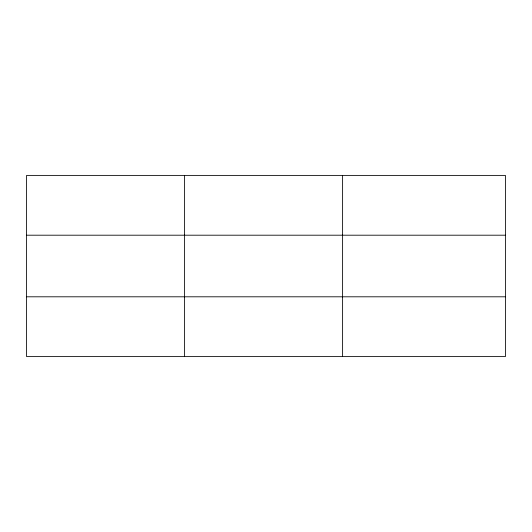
<?xml version="1.0" encoding="UTF-8"?>
<svg xmlns="http://www.w3.org/2000/svg" width="532" height="532" viewBox="0 0 532 532"><rect width="100%" height="100%" fill="white"/><g stroke="black" fill="none" stroke-linecap="round" stroke-linejoin="round"><path stroke-width="0.8" d="M184.604 175.394L184.604 356.606M342.608 175.394L342.608 356.606M505.4 235.197L505.4 175.394L26.6 175.394L26.6 356.606L505.4 356.606L505.4 235.197L26.6 235.197M26.6 296.803L505.4 296.803"/></g></svg>
